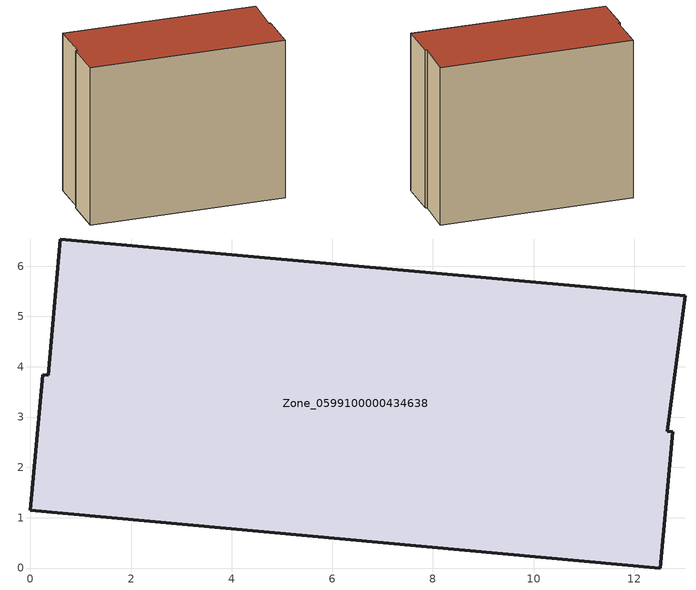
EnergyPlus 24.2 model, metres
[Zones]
Zone_0599100000434638
 floor ground (C_G): 12.52,0 0,1.15 0.24,3.84 0.36,3.83 0.59,6.54 13.01,5.41 12.66,2.72 12.77,2.71 z0
 wall outside (C_F): 0.36,3.83 0.24,3.84 0,1.15 12.52,0 12.77,2.71 12.66,2.72 13.01,5.41 0.59,6.54 0.36,3.83 z0:10.53
 roof outside (C_R): 12.66,2.72 13.01,5.41 0.59,6.54 0.36,3.83 0.24,3.84 0,1.15 12.52,0 12.77,2.71 z10.53
[BUILDING]
Pand.0599100000434638: North Axis=0; Terrain=City; Loads Convergence Tolerance Value=0.04; Temperature Convergence Tolerance Value=0.4; Solar Distribution=FullExterior; Maximum Number of Warmup Days=25; Minimum Number of Warmup Days=1
[Site:Location]
Rotterdam.The.Hague.AP_ZH_NLD Design_Conditions: Latitude=51.96; Longitude=4.45; Time Zone=1; Elevation=-4.5
[SITE:GROUNDTEMPERATURE:BUILDINGSURFACE]
18, 18, 18, 18, 18, 18, 18, 18, 18, 18, 18, 18
[MATERIAL] Thermal Absorptance=0.9; Solar Absorptance=0.7; Visible Absorptance=0.7
Name | Roughness | Thickness | Conductivity | Density | Specific Heat
G.TI.2006-2014 | MediumSmooth | 0.15 | 0.06 | 540 | 1210
F.TI.2006-2014 | Rough | 0.3 | 0.12 | 1920 | 840
R.TI.2006-2014 | MediumRough | 0.2 | 0.08 | 1500 | 1000
[CONSTRUCTION]
C_G: G.TI.2006-2014
C_F: F.TI.2006-2014
C_R: R.TI.2006-2014
[ZONE]
Zone_0599100000434638: Type=1; Multiplier=1; Ceiling Height=Autocalculate; Volume=Autocalculate; Floor Area=autocalculate; Part of Total Floor Area=Yes
[ZONEINFILTRATION:DESIGNFLOWRATE]
Infil_Zone_0599100000434638: Zone or ZoneList or Space or SpaceList=Zone_0599100000434638; Schedule=AlwaysOn; Design Flow Rate Calculation Method=Flow/Area; Flow Rate per Floor Area=0.0015; Constant Term Coefficient=1; Temperature Term Coefficient=0; Velocity Term Coefficient=0; Velocity Squared Term Coefficient=0
[HVACTEMPLATE:ZONE:IDEALLOADSAIRSYSTEM]
Zone_0599100000434638: Maximum Heating Supply Air Temperature=50; Minimum Cooling Supply Air Temperature=13; Maximum Heating Supply Air Humidity Ratio=0.0156; Minimum Cooling Supply Air Humidity Ratio=0.0077; Heating Limit=NoLimit; Cooling Limit=NoLimit; Dehumidification Control Type=ConstantSensibleHeatRatio; Cooling Sensible Heat Ratio=0.7; Dehumidification Setpoint=60; Humidification Control Type=None; Humidification Setpoint=30; Outdoor Air Method=None; Outdoor Air Flow Rate per Person=0.00944; Outdoor Air Flow Rate per Zone Floor Area=0; Outdoor Air Flow Rate per Zone=0; Demand Controlled Ventilation Type=None; Outdoor Air Economizer Type=NoEconomizer; Heat Recovery Type=None; Sensible Heat Recovery Effectiveness=0.7; Latent Heat Recovery Effectiveness=0.65
[ZONECONTROL:THERMOSTAT]
ThermostatControl_Zone_0599100000434638: Zone or ZoneList=Zone_0599100000434638; Control Type Schedule=DualSetpointControlType; Control 1=Thermostat_Zone_0599100000434638; Temperature Difference Between Cutout And Setpoint=0
[THERMOSTATSETPOINT:DUALSETPOINT]
Thermostat_Zone_0599100000434638: Heating Setpoint Temperature Schedule=HeatingSetpoint_Zone_0599100000434638; Cooling Setpoint Temperature Schedule=CoolingSetpoint_Zone_0599100000434638
[SCHEDULE:COMPACT]
HeatingSetpoint_Zone_0599100000434638: Through: 12/31, For: AllDays, Until: 24:00, 21
CoolingSetpoint_Zone_0599100000434638: Through: 12/31, For: AllDays, Until: 24:00, 24
DualSetpointControlType: Through: 12/31, For: AllDays, Until: 24:00, 4
AlwaysOn: Through: 12/31, For: AllDays, Until: 24:00, 1
